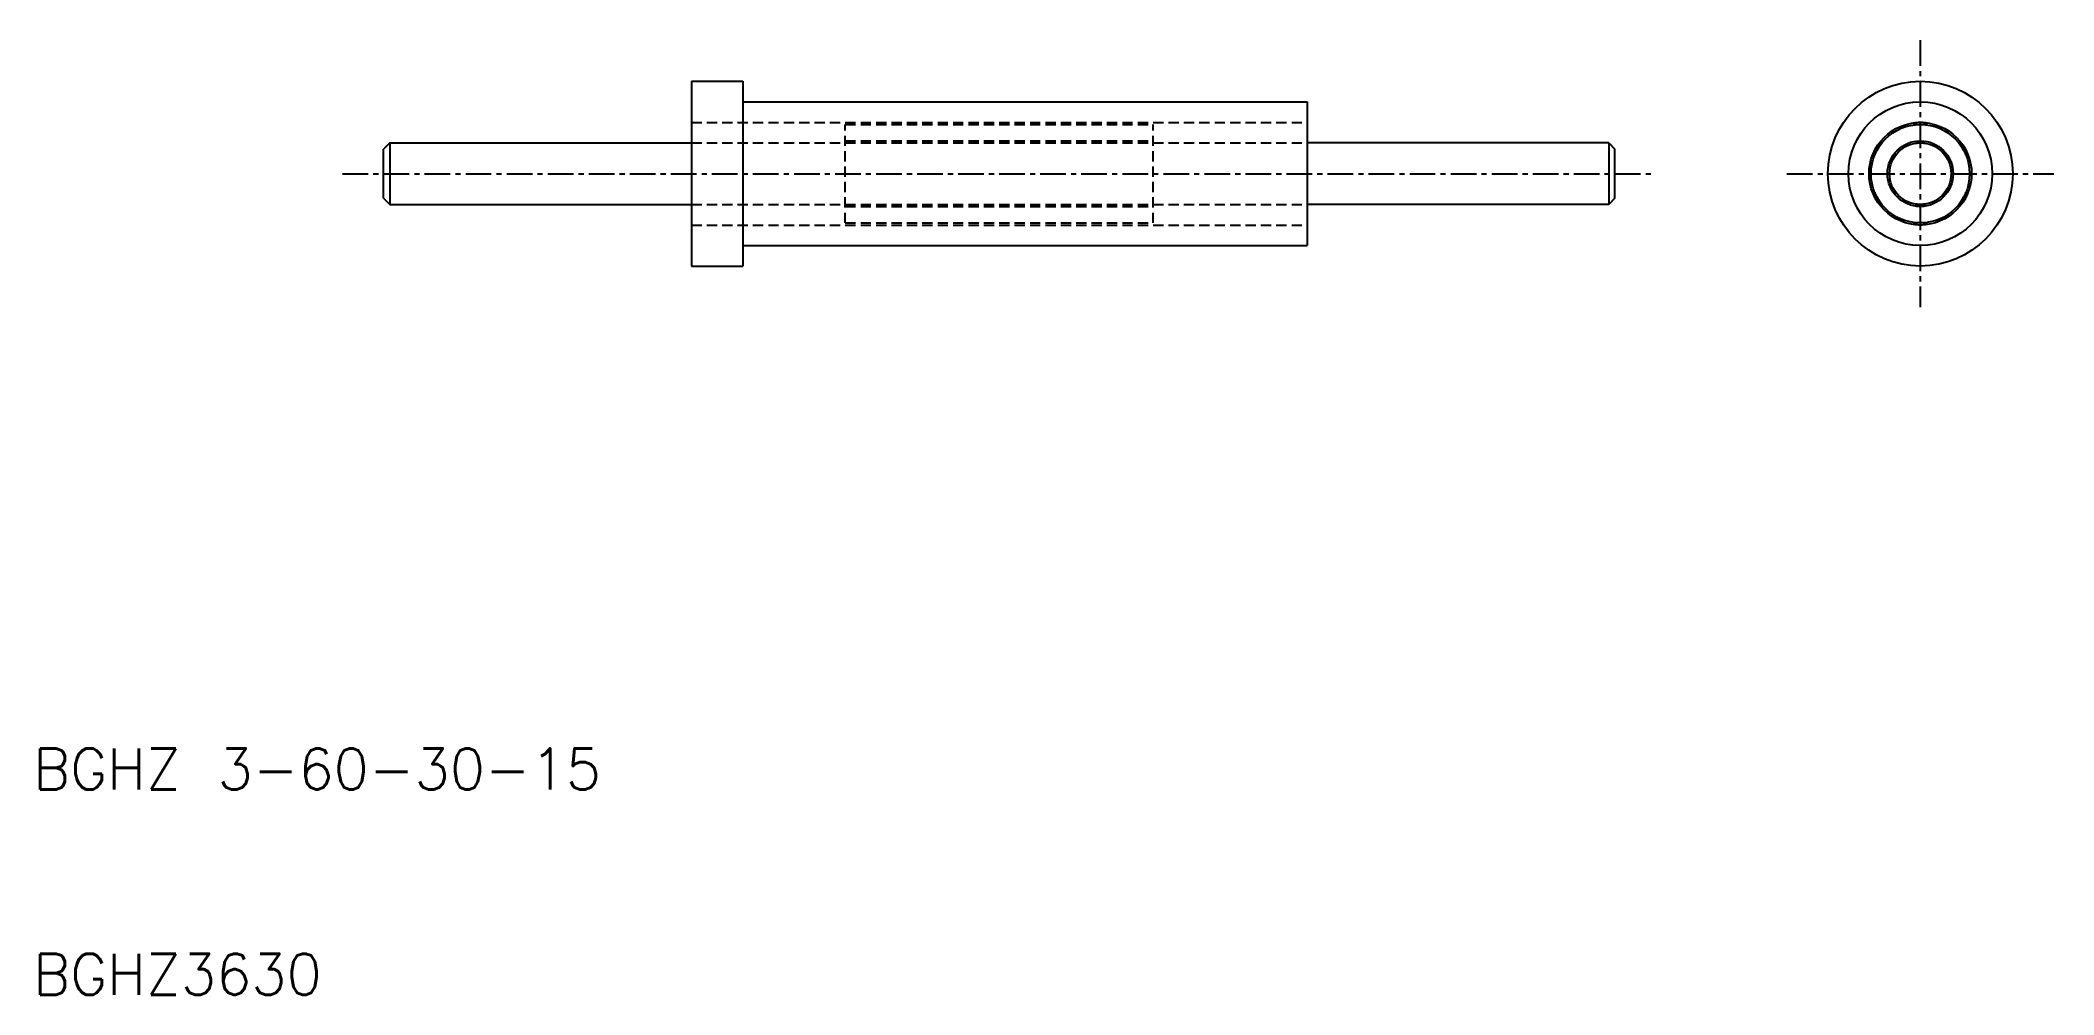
# Model space of a CAD drawing. Extents: x 514.6 to 612.7, y 311.8 to 358.3.
import ezdxf

# ---------------------------------------------------------------- set-up
doc = ezdxf.new("R2010")
doc.units = 0
doc.linetypes.add('CENTER', pattern=[2, 1.25, -0.25, 0.25, -0.25])
doc.linetypes.add('DASHED', pattern=[0.75, 0.5, -0.25])
doc.layers.get('0').update_dxf_attribs({"linetype": 'CONTINUOUS'})
doc.layers.add('CENTER', color=1, linetype='CENTER')
doc.styles.get("Standard").update_dxf_attribs({"font": 'txt.shx', "bigfont": 'bigfont.shx'})

msp = doc.modelspace()

# ---------------------------------------------------------------- linework, layer by layer
at = {"color": 7, "linetype": 'CONTINUOUS'}
for p, q in [((546.309, 356.343), (546.309, 347.343)), ((546.309, 356.343), (548.809, 356.343)), ((548.809, 356.343), (548.809, 347.343)), ((548.809, 355.343), (576.309, 355.343)), ((576.309, 355.343), (576.309, 348.343)), ((531.609, 353.343), (531.309, 353.043)), ((531.609, 353.343), (546.309, 353.343)), ((531.609, 353.343), (531.609, 350.343)), ((591.009, 353.343), (576.309, 353.343)), ((591.009, 353.343), (591.009, 350.343)), ((591.009, 353.343), (591.309, 353.043)), ((531.309, 350.643), (531.309, 353.043)), ((591.309, 350.643), (591.309, 353.043)), ((531.309, 350.643), (531.609, 350.343)), ((531.609, 350.343), (546.309, 350.343)), ((591.009, 350.343), (576.309, 350.343)), ((591.309, 350.643), (591.009, 350.343)), ((548.809, 348.343), (576.309, 348.343)), ((546.309, 347.343), (548.809, 347.343))]:
    msp.add_line(p, q, dxfattribs=at)
at = {"color": 3, "linetype": 'DASHED'}
for p, q in [((546.309, 354.343), (576.309, 354.343)), ((553.809, 354.243), (568.809, 354.243)), ((553.809, 349.443), (553.809, 354.243)), ((568.809, 349.443), (568.809, 354.243)), ((546.309, 353.343), (576.309, 353.343)), ((553.809, 353.443), (568.809, 353.443)), ((546.309, 350.343), (576.309, 350.343)), ((546.309, 349.343), (576.309, 349.343)), ((553.809, 350.243), (568.809, 350.243)), ((553.809, 349.443), (568.809, 349.443))]:
    msp.add_line(p, q, dxfattribs=at)
at = {"color": 7, "linetype": 'CONTINUOUS'}
for radius in [4.5, 3.5, 2.5, 2.4, 1.6, 1.5]:
    msp.add_circle((606.192, 351.843), radius, dxfattribs=at)
for centre, start, end in [((606.192, 353.843), 49.02537, 130.97463), ((604.46, 352.843), 109.02537, 190.97463), ((606.192, 353.843), 237.67194, 302.32806), ((607.924, 352.843), 349.02537, 70.97463), ((604.46, 352.843), 297.67194, 2.32806), ((607.924, 352.843), 177.67194, 242.32806), ((604.46, 350.843), 357.67194, 62.32806), ((607.924, 350.843), 117.67194, 182.32806), ((604.46, 350.843), 169.02537, 250.97463), ((606.192, 349.843), 57.67194, 122.32806), ((607.924, 350.843), 289.02537, 10.97463), ((606.192, 349.843), 229.02537, 310.97463)]:
    msp.add_arc(centre, 0.5, start, end, dxfattribs=at)
at = {"layer": 'CENTER', "color": 1, "linetype": 'CENTER'}
for p, q in [((606.192, 358.343), (606.192, 345.343)), ((529.309, 351.843), (593.309, 351.843)), ((599.692, 351.843), (612.692, 351.843))]:
    msp.add_line(p, q, dxfattribs=at)

# ---------------------------------------------------------------- texts
at = {"color": 7, "linetype": 'CONTINUOUS'}
for s, p in [('BGHZ 3-60-30-15', (514.237, 321.843)), ('BGHZ3630', (514.237, 311.843))]:
    msp.add_text(s, height=2, dxfattribs=at).set_placement(p)

doc.saveas('drawing.dxf')
